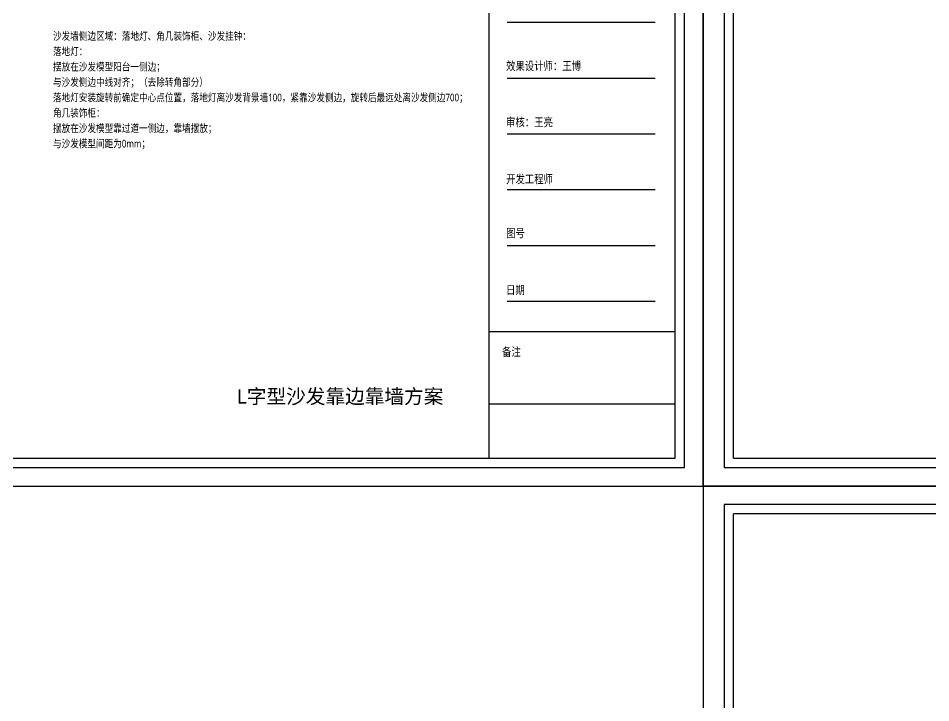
# Model space of a CAD drawing. Extents: x 96704 to 336282, y 34580 to 122302.
# Drawn here: x 309846 to 320534, y 90798 to 98817 of the extents above; entities that cross this region are included whole.
import ezdxf

# ---------------------------------------------------------------- set-up
doc = ezdxf.new("R2010")
doc.units = 0
doc.header["$LTSCALE"] = 1000
doc.header["$MEASUREMENT"] = 0
doc.layers.add('PM-家具', color=146, linetype='Continuous')
doc.layers.add('PUB_TEXT', color=7, linetype='Continuous')
doc.styles.add('_TCH_DIM', font='SIMPLEX', dxfattribs={"bigfont": 'GBCBIG'})
doc.styles.add('WJ', font='', dxfattribs={"width": 0.8, "height": 135})
doc.styles.get('WJ').set_extended_font_data('FangSong_GB2312')

# ---------------------------------------------------------------- blocks, each defined once
blk = doc.blocks.new('图框2')
at = {"color": 251}
for p, q in [((25027, 17757), (372, 17757)), ((372, 17757), (372, 493)), ((25027, 493), (25027, 17757)), ((372, 493), (25027, 493))]:
    blk.add_line(p, q, dxfattribs=at)
for p, q in [((24853, 17583), (546, 17583)), ((546, 667), (546, 17583)), ((21376, 667), (21376, 17583)), ((24853, 667), (24853, 17583)), ((21714, 8821), (24478, 8821)), ((21714, 7778), (24478, 7778)), ((21714, 6735), (24478, 6735)), ((21714, 5691), (24478, 5691)), ((21714, 4648), (24478, 4648)), ((21714, 3605), (24478, 3605)), ((21376, 3039), (24853, 3039)), ((21376, 1686), (24853, 1686)), ((546, 667), (24853, 667))]:
    blk.add_line(p, q)
blk.add_lwpolyline([(-25, 145), (25375, 145), (25375, 18105), (-25, 18105)], close=True)
at = {"attachment_point": 1, "style": 'WJ'}
for s, insert, char_height, width in [('{\\fSimSun|b0|i0|c134|p2;效果设计师：王博}', (21691, 8081), 156.48, 1955.7), ('{\\fSimSun|b0|i0|c134|p2;审核：王亮}', (21691, 7030), 156.48, 936.03), ('{\\fSimSun|b0|i0|c134|p2;开发工程师}', (21691, 5965), 156.48, 936.03), ('图号', (21691, 4955), 156.5, 936.03), ('日期', (21691, 3890), 156.5, 936.03), ('{\\fSimSun|b0|i0|c134|p2;备注}', (21616, 2734), 156.48, 1247.5)]:
    blk.add_mtext(s, dxfattribs=dict(at, insert=insert, char_height=char_height, width=width))

msp = doc.modelspace()

# ---------------------------------------------------------------- block references
at = {"xscale": 0.6263055771723246, "yscale": 0.6263055771723246, "zscale": 0.6263055771723246}
for p in [(301975.3, 93245.4), (317883.1, 93245.4), (317883.1, 81997.4)]:
    msp.add_blockref('图框2', p, dxfattribs=at)

# ---------------------------------------------------------------- texts
at = {"layer": 'PM-家具', "color": 9, "insert": (310253.3, 98653.4, 0), "char_height": 90, "width": 4735.109, "attachment_point": 1, "style": 'WJ'}
msp.add_mtext('\\pxsm1.2;{\\fMicrosoft YaHei Light|b0|i0|c134|p34;沙发墙侧边区域：落地灯、角几装饰柜、沙发挂钟：\\P落地灯：\\P摆放在沙发模型阳台一侧边；\\P与沙发侧边中线对齐；（去除转角部分）\\P落地灯安装旋转前确定中心点位置，落地灯离沙发背景墙100，紧靠沙发侧边，旋转后最远处离沙发侧边700；\\P角几装饰柜：\\P摆放在沙发模型靠过道一侧边，靠墙摆放；\\P与沙发模型间距为0mm；}', dxfattribs=at)
at = {"layer": 'PUB_TEXT', "insert": (312408.3, 94471.4, 0), "char_height": 168.794, "width": 2874.912, "attachment_point": 1, "style": '_TCH_DIM'}
msp.add_mtext('{\\fMicrosoft YaHei|b0|i0|c134|p34;L字型沙发靠边靠墙方案}', dxfattribs=at)

doc.saveas('drawing.dxf')
